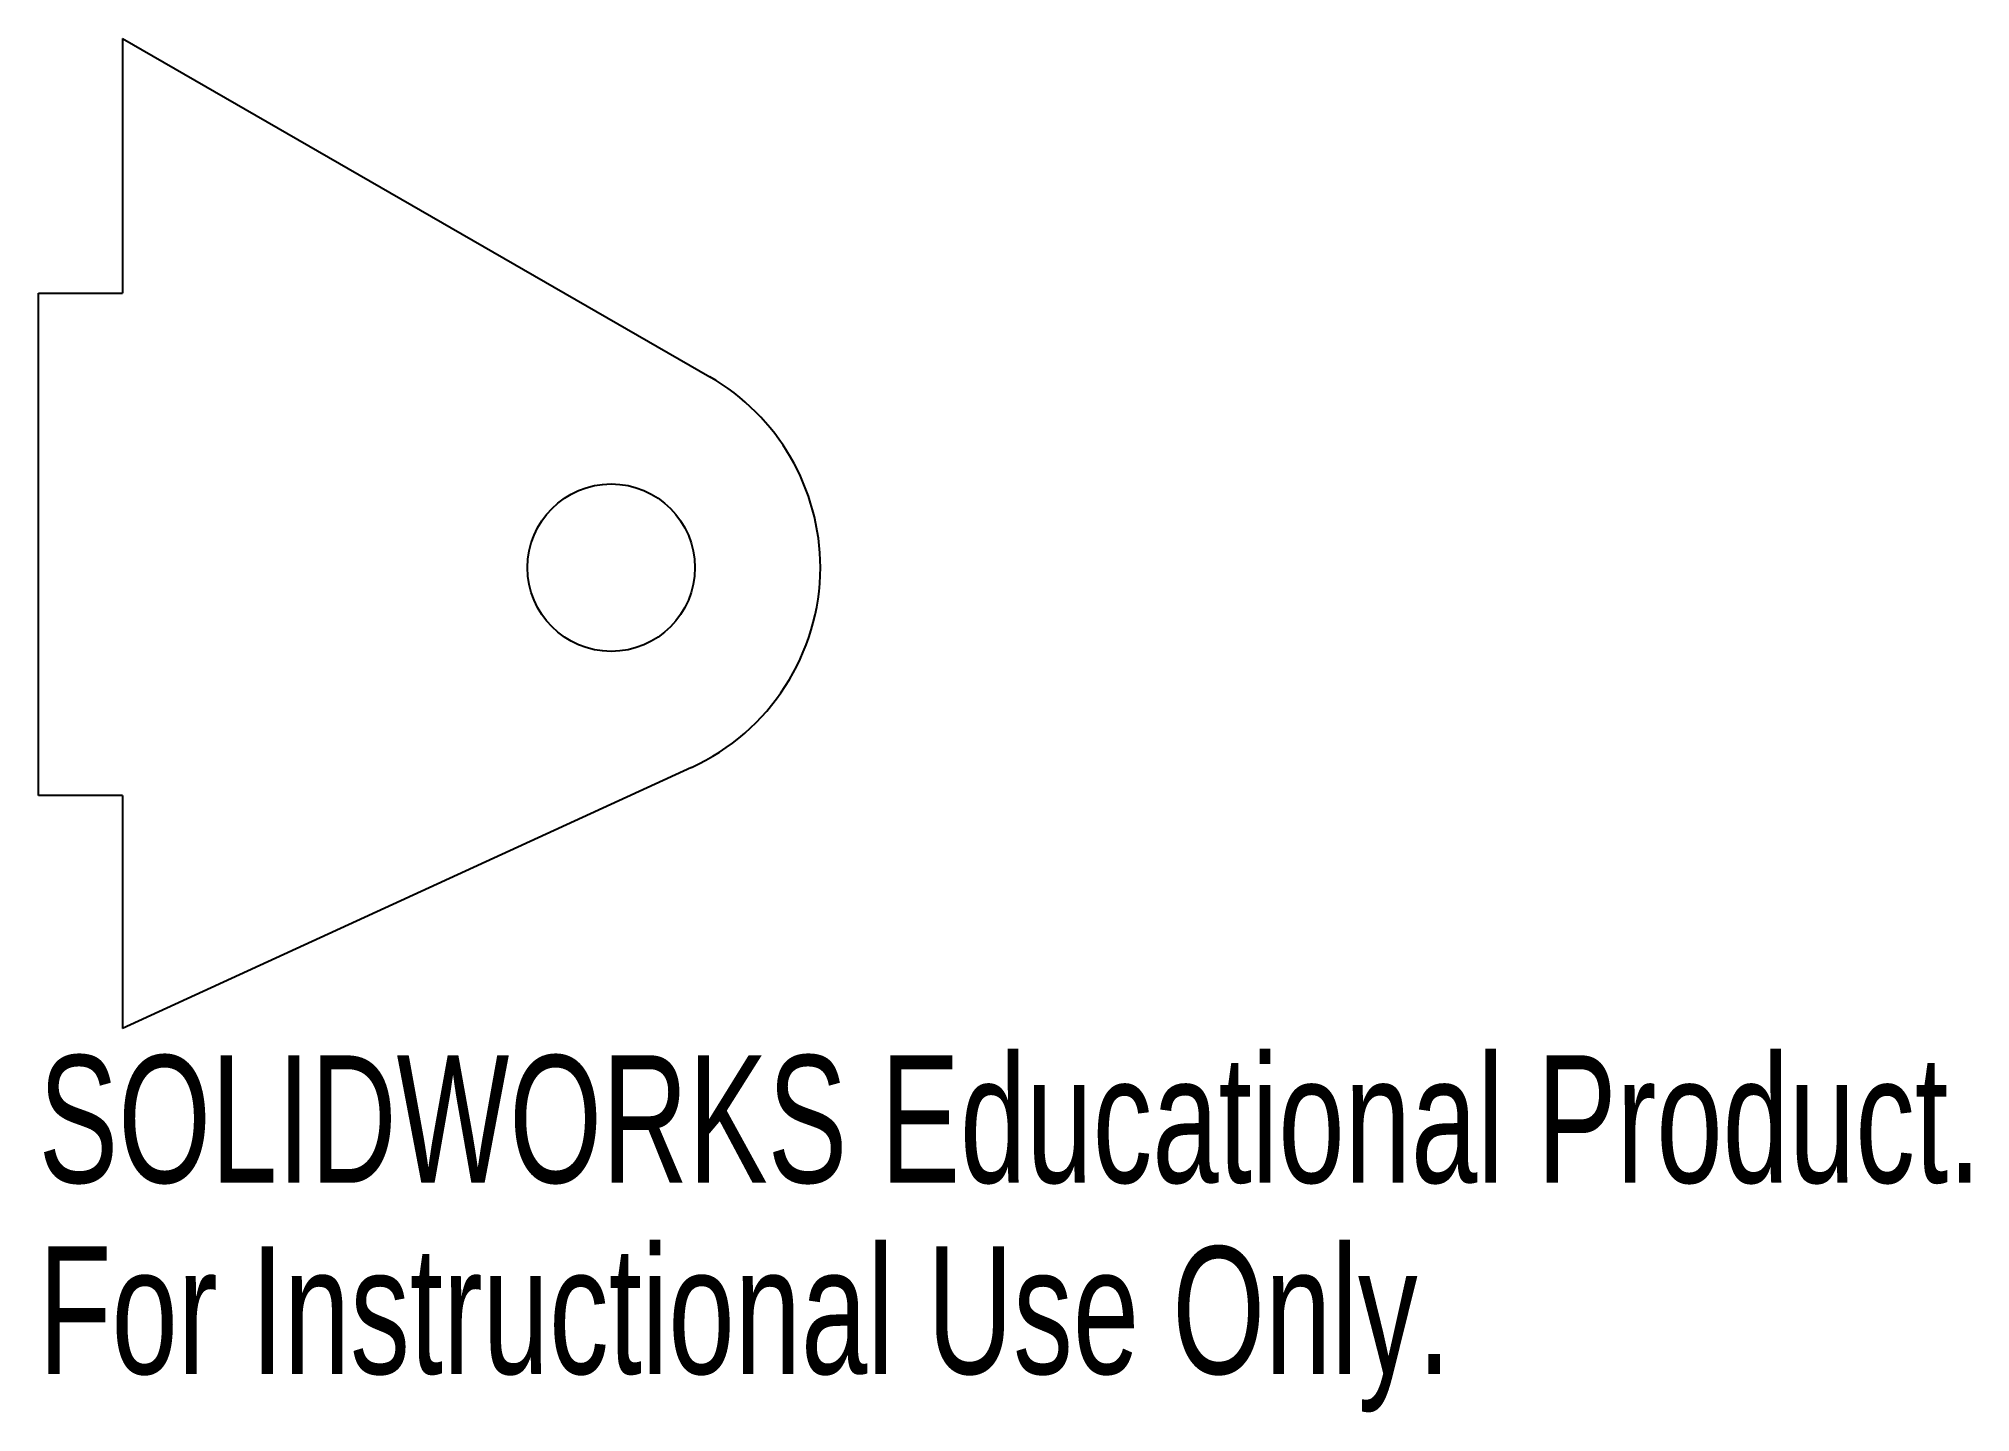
# Model space of a CAD drawing. Header units: inches. Extents: x -0.12 to 2.76, y 0.4 to 2.45.
import ezdxf

# ---------------------------------------------------------------- set-up
doc = ezdxf.new("R2010")
doc.units = ezdxf.units.IN
doc.header["$MEASUREMENT"] = 0
doc.styles.add('SLDTEXTSTYLE0', font='TXT', dxfattribs={"width": 0.7})

msp = doc.modelspace()

# ---------------------------------------------------------------- linework, layer by layer
at = {"color": 7, "linetype": 'Continuous', "lineweight": 25}
for p, q in [((0, 2.448), (0.8771, 1.9431)), ((0, 2.448), (0, 2.068)), ((-0.125, 1.318), (-0.125, 2.068)), ((-0.125, 2.068), (0, 2.068)), ((0.85, 1.3597), (0, 0.97)), ((0, 1.318), (-0.125, 1.318)), ((0, 1.318), (0, 0.97))]:
    msp.add_line(p, q, dxfattribs=at)
msp.add_circle((0.73, 1.658), 0.125, dxfattribs=at)
for centre, start, end in [((0.7125, 1.6571), 0.2214, 60.0779), ((0.7125, 1.6597), 294.6321, 359.7786)]:
    msp.add_arc(centre, 0.33, start, end, dxfattribs=at)

# ---------------------------------------------------------------- texts
at = {"color": 7, "linetype": 'Continuous', "char_height": 0.1903, "attachment_point": 1, "style": 'SLDTEXTSTYLE0'}
for s, insert in [('SOLIDWORKS Educational Product.', (-0.125, 0.9298)), ('For Instructional Use Only.', (-0.125, 0.6444))]:
    msp.add_mtext(s, dxfattribs=dict(at, insert=insert))

doc.saveas('drawing.dxf')
